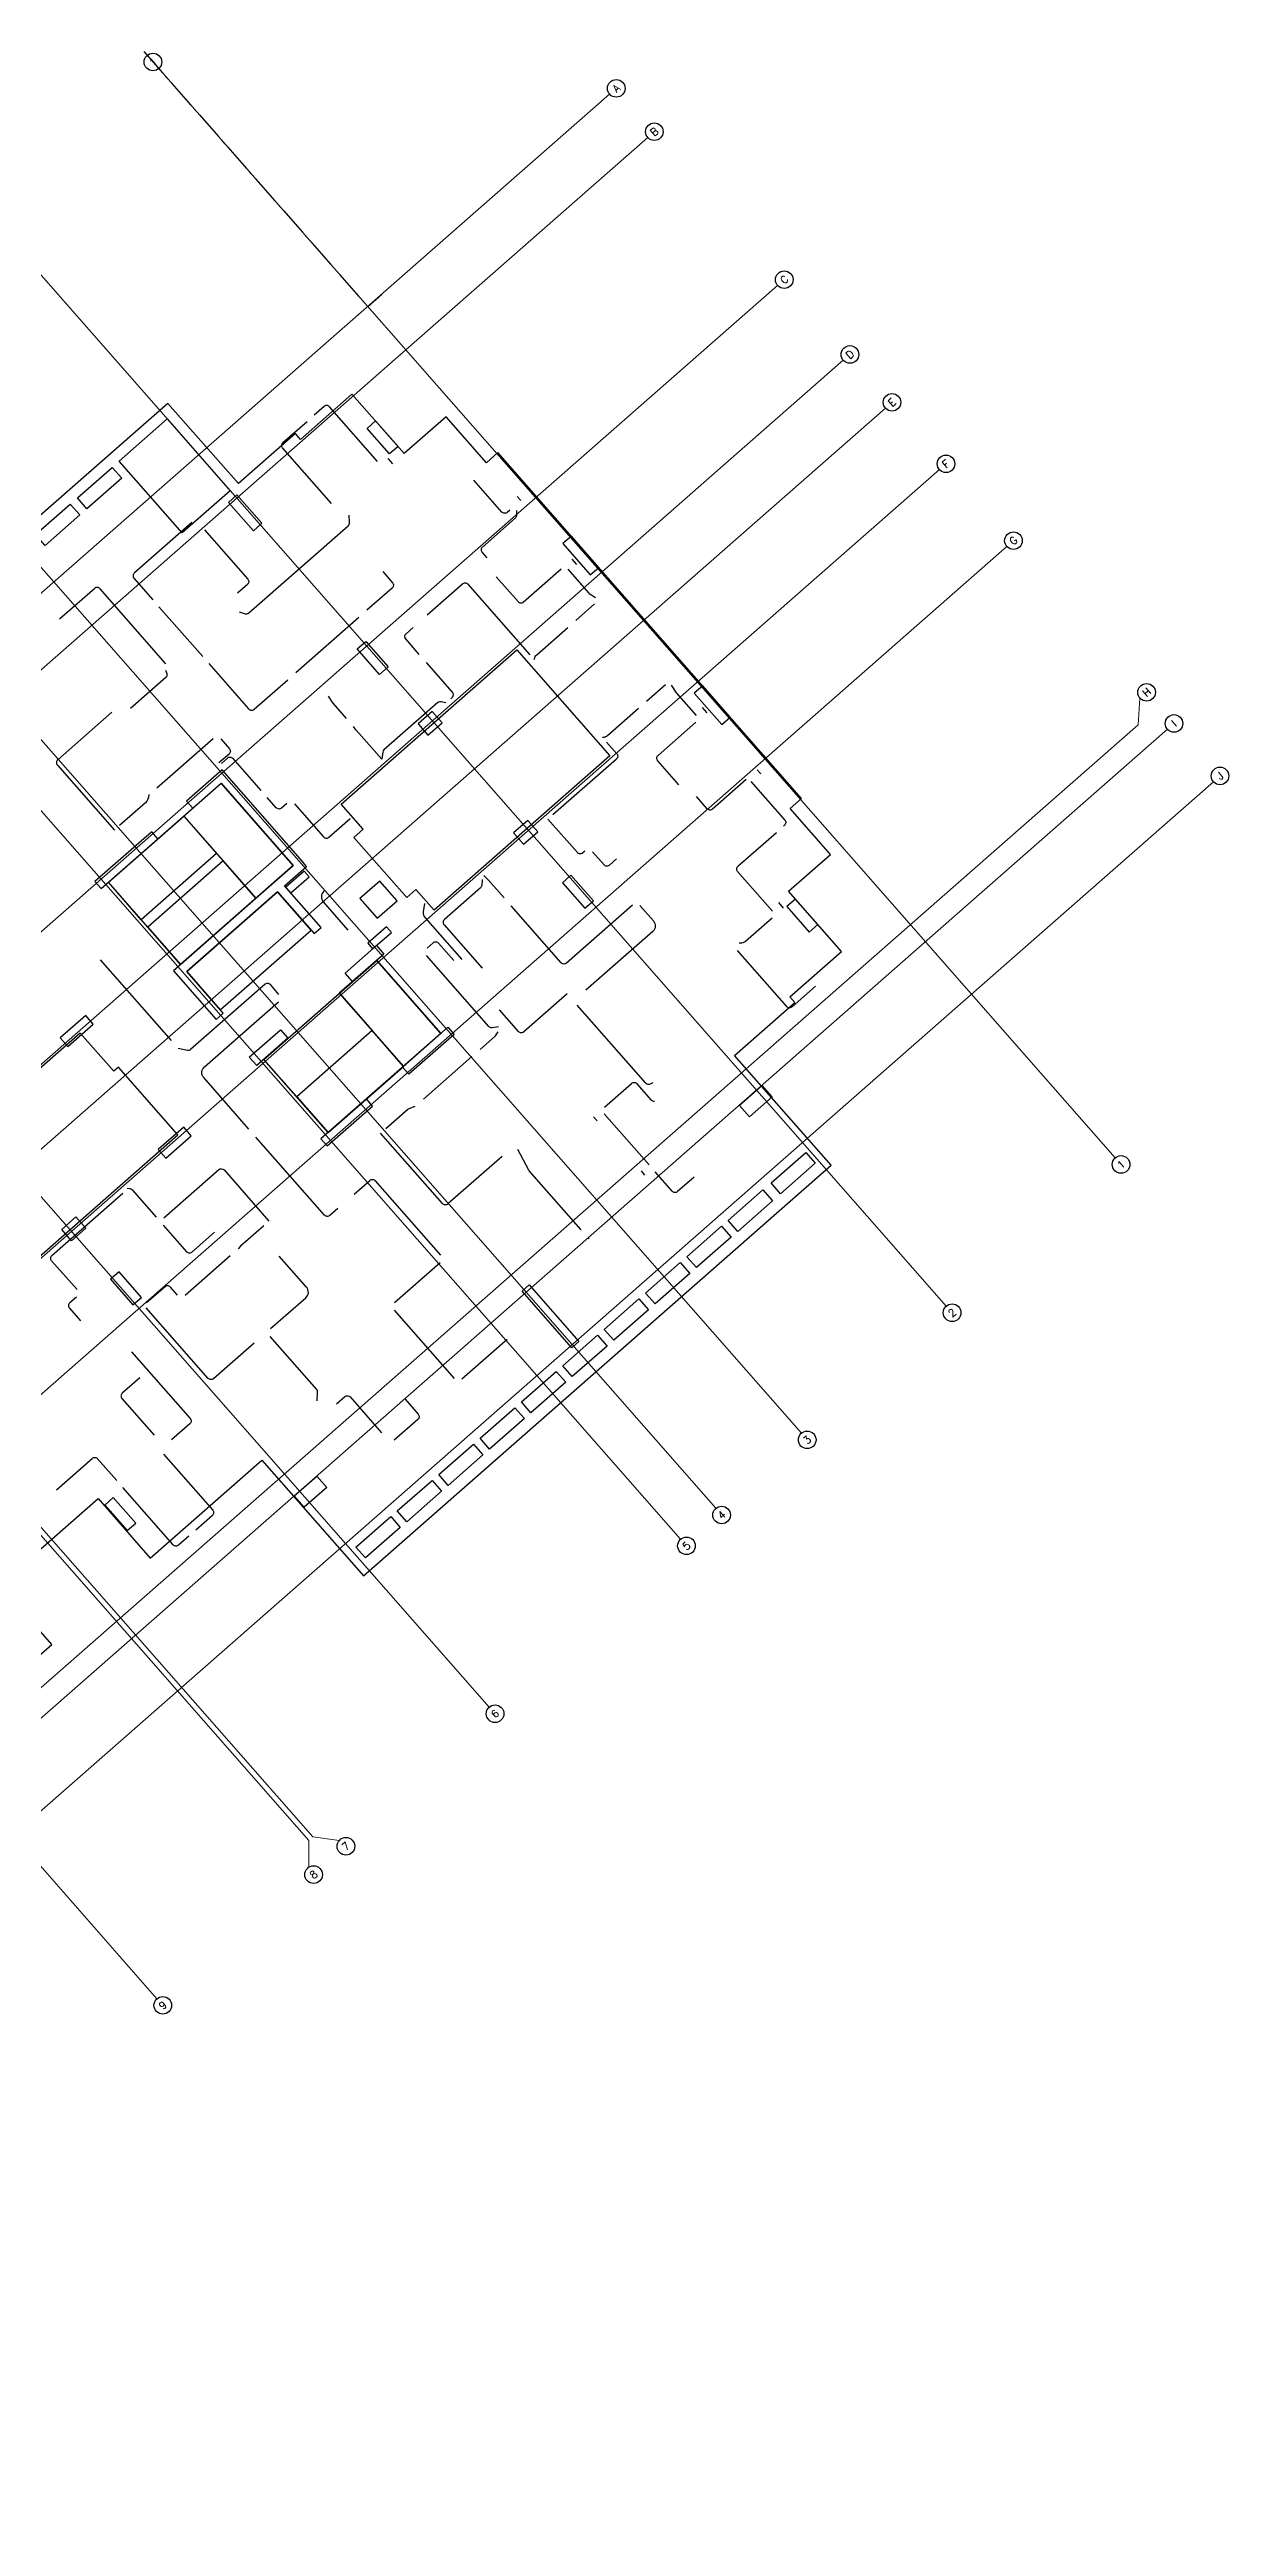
# Model space of a CAD drawing. Header units: metres. Extents: x 375833 to 375946, y 3316005 to 3316108.
# Drawn here: x 375915 to 375946.3, y 3316042.6 to 3316108.3 of the extents above; entities that cross this region are included whole.
import ezdxf
from ezdxf.enums import TextEntityAlignment as Align

# ---------------------------------------------------------------- set-up
doc = ezdxf.new("R2010")
doc.units = ezdxf.units.M
doc.header["$MEASUREMENT"] = 0
doc.linetypes.add('1802-BE-AE-140$0$XREF-E-GRID$0$CENTER2', pattern=[1.125, 0.75, -0.125, 0.125, -0.125])
for name, color, linetype in [('1802-BE-AE-140$0$XREF-E-GRID$0$A-GRID-OUT', 9, '1802-BE-AE-140$0$XREF-E-GRID$0$CENTER2'), ('Axes', 1, 'Continuous'), ('Column', 4, 'Continuous'), ('ElecConduit', 20, 'Continuous'), ('Opening', 2, 'Continuous'), ('S-GRID-CIRC', 3, 'Continuous'), ('S-GRID-CIRC-TEXT', 3, 'Continuous'), ('ShearWall', 14, 'Continuous'), ('Slab', 3, 'Continuous'), ('Stair', 5, 'Continuous')]:
    doc.layers.add(name, color=color, linetype=linetype)
doc.styles.add('S-ROMANS', font='romans.shx', dxfattribs={"width": 0.75})

# ---------------------------------------------------------------- blocks, each defined once
blk = doc.blocks.new('S-GRID-CIRC')
at = {"layer": 'S-GRID-CIRC'}
blk.add_circle((0, 0), 0.35, dxfattribs=at)
at = {"layer": 'S-GRID-CIRC-TEXT', "color": 3, "style": 'S-ROMANS', "flags": 8}
blk.add_attdef('GRID-CIRC', text='', height=0.3, dxfattribs=at).set_placement((0, 0), align=Align.MIDDLE)

msp = doc.modelspace()

# ---------------------------------------------------------------- linework, layer by layer
at = {"linetype": 'Continuous'}
msp.add_line((375923.383, 3316101.473), (375923.754, 3316101.799), dxfattribs=at)
at = {"layer": '1802-BE-AE-140$0$XREF-E-GRID$0$A-GRID-OUT'}
msp.add_line((375917.449, 3316108.233), (375923.383, 3316101.473), dxfattribs=at)
at = {"layer": 'Axes', "lineweight": 0, "ltscale": 0.05}
for p, q in [((375917.845, 3316107.782), (375943.2, 3316078.898)), ((375834.566, 3316023.508), (375929.797, 3316107.103)), ((375835.575, 3316022.358), (375930.806, 3316105.954)), ((375913.366, 3316103.85), (375938.721, 3316074.966)), ((375839.019, 3316018.435), (375934.25, 3316102.031)), ((375909.525, 3316100.479), (375934.88, 3316071.595)), ((375840.761, 3316016.451), (375935.991, 3316100.047)), ((375841.876, 3316015.181), (375937.106, 3316098.777)), ((375907.256, 3316098.487), (375932.611, 3316069.603)), ((375906.324, 3316097.669), (375931.679, 3316068.784)), ((375843.307, 3316013.55), (375938.538, 3316097.146)), ((375845.095, 3316011.514), (375940.325, 3316095.109)), ((375901.251, 3316093.216), (375926.606, 3316064.331)), ((375849.35, 3316006.667), (375944.58, 3316090.262)), ((375945.801, 3316088.871), (375850.571, 3316005.276)), ((375892.443, 3316085.484), (375917.798, 3316056.6))]:
    msp.add_line(p, q, dxfattribs=at)
for points in [[(375848.624, 3316007.493), (375849.33, 3316007.447), (375943.809, 3316090.383), (375943.855, 3316091.088)], [(375897.229, 3316089.66), (375897.23, 3316089.02), (375921.925, 3316060.888), (375922.63, 3316060.795)], [(375896.49, 3316089.011), (375897.124, 3316088.928), (375921.82, 3316060.795), (375921.82, 3316060.084)]]:
    msp.add_lwpolyline(points, dxfattribs=at)
at = {"layer": 'Column'}
for points in [[(375923.368, 3316098.239, 0), (375923.593, 3316098.437, 0), (375924.187, 3316097.76, 0), (375923.961, 3316097.563, 0), (375923.368, 3316098.239, 0)], [(375919.919, 3316096.476, 0), (375919.693, 3316096.278, 0), (375920.353, 3316095.526, 0), (375920.579, 3316095.724, 0), (375919.919, 3316096.476, 0)], [(375928.783, 3316095.382, 0), (375928.558, 3316095.184, 0), (375929.283, 3316094.357, 0), (375929.509, 3316094.555, 0), (375928.783, 3316095.382, 0)], [(375923.104, 3316092.392, 0), (375923.33, 3316092.59, 0), (375923.923, 3316091.914, 0), (375923.698, 3316091.716, 0), (375923.104, 3316092.392, 0)], [(375932.266, 3316091.414, 0), (375932.041, 3316091.216, 0), (375932.767, 3316090.389, 0), (375932.992, 3316090.587, 0), (375932.266, 3316091.414, 0)], [(375925.094, 3316090.732, 0), (375924.718, 3316090.402, 0), (375924.982, 3316090.102, 0), (375925.357, 3316090.432, 0), (375925.094, 3316090.732, 0)], [(375927.515, 3316087.216, 0), (375927.891, 3316087.546, 0), (375927.627, 3316087.846, 0), (375927.251, 3316087.517, 0), (375927.515, 3316087.216, 0)], [(375929.14, 3316085.516, 0), (375929.366, 3316085.714, 0), (375928.772, 3316086.39, 0), (375928.547, 3316086.192, 0), (375929.14, 3316085.516, 0)], [(375929.14, 3316085.516, 0), (375929.366, 3316085.714, 0), (375928.772, 3316086.39, 0), (375928.547, 3316086.192, 0), (375929.14, 3316085.516, 0)], [(375934.722, 3316085.759, 0), (375934.497, 3316085.561, 0), (375935.09, 3316084.884, 0), (375935.316, 3316085.082, 0), (375934.722, 3316085.759, 0)], [(375923.614, 3316084.524, 0), (375923.812, 3316084.298, 0), (375922.985, 3316083.572, 0), (375922.787, 3316083.798, 0), (375923.614, 3316084.524, 0)], [(375916.108, 3316082.446, 0), (375915.91, 3316082.671, 0), (375915.234, 3316082.078, 0), (375915.432, 3316081.852, 0), (375916.108, 3316082.446, 0)], [(375921.27, 3316082.067, 0), (375920.444, 3316081.342, 0), (375920.246, 3316081.567, 0), (375921.073, 3316082.293, 0), (375921.27, 3316082.067, 0)], [(375933.838, 3316080.816, 0), (375934.102, 3316080.516, 0), (375933.5, 3316079.988, 0), (375933.236, 3316080.289, 0), (375933.838, 3316080.816, 0)], [(375918.707, 3316079.485, 0), (375918.51, 3316079.71, 0), (375917.833, 3316079.117, 0), (375918.031, 3316078.891, 0), (375918.707, 3316079.485, 0)], [(375915.911, 3316077.03, 0), (375915.536, 3316076.7, 0), (375915.272, 3316077.001, 0), (375915.647, 3316077.331, 0), (375915.911, 3316077.03, 0)], [(375917.161, 3316075, 0), (375917.386, 3316075.198, 0), (375916.793, 3316075.875, 0), (375916.567, 3316075.677, 0), (375917.161, 3316075, 0)], [(375922.039, 3316070.459, 0), (375922.303, 3316070.159, 0), (375921.701, 3316069.631, 0), (375921.437, 3316069.931, 0), (375922.039, 3316070.459, 0)], [(375916.64, 3316069.886, 0), (375916.415, 3316069.688, 0), (375917.009, 3316069.012, 0), (375917.234, 3316069.21, 0), (375916.64, 3316069.886, 0)]]:
    msp.add_polyline3d(points, dxfattribs=at)
at = {"layer": 'ElecConduit'}
for points in [[(375923.647, 3316097.361), (375922.371, 3316098.814, 0.414214), (375922.23, 3316098.824), (375921.961, 3316098.587)], [(375922.421, 3316096.25), (375921.128, 3316097.723, -0.414214), (375921.137, 3316097.864), (375921.775, 3316098.424)], [(375927.15, 3316096.071), (375927.084, 3316096.013, -0.414214), (375926.943, 3316096.023), (375926.201, 3316096.868)], [(375918.724, 3316095.746), (375917.198, 3316094.406, 0.414214), (375917.188, 3316094.265), (375917.688, 3316093.695)], [(375919.061, 3316095.55), (375920.206, 3316094.245, -0.414214), (375920.197, 3316094.104), (375919.931, 3316093.871)], [(375919.975, 3316093.378), (375920.133, 3316093.326, 0.265554), (375920.23, 3316093.346), (375922.867, 3316095.66, 0.231112), (375922.901, 3316095.741), (375922.889, 3316095.936)], [(375927.324, 3316096.06), (375927.33, 3316095.936, -0.22742), (375927.296, 3316095.857), (375926.426, 3316095.093, 0.414214), (375926.417, 3316094.952), (375926.541, 3316094.811)], [(375923.783, 3316094.443), (375924.042, 3316094.148, -0.414214), (375924.032, 3316094.007), (375923.363, 3316093.419)], [(375926.79, 3316094.304), (375927.368, 3316093.646, 0.414214), (375927.509, 3316093.636), (375928.514, 3316094.518)], [(375928.688, 3316094.507), (375929.236, 3316093.883, 0.064786), (375929.255, 3316093.866), (375929.418, 3316093.756)], [(375918.033, 3316092), (375916.288, 3316093.989, 0.414214), (375916.147, 3316093.998), (375915.215, 3316093.18)], [(375927.686, 3316092.235), (375926.044, 3316094.106, 0.414214), (375925.903, 3316094.115), (375924.96, 3316093.287)], [(375924.752, 3316092.246), (375924.392, 3316092.656, -0.414214), (375924.401, 3316092.797), (375924.589, 3316092.963)], [(375927.797, 3316092.109), (375927.801, 3316092.129, -0.162374), (375927.865, 3316092.238), (375928.686, 3316092.959)], [(375918.022, 3316091.826), (375918.056, 3316091.744, -0.319468), (375918.029, 3316091.631), (375917.098, 3316090.813)], [(375919.173, 3316092.003), (375920.228, 3316090.8, 0.414214), (375920.37, 3316090.791), (375921.263, 3316091.576)], [(375925.585, 3316091.072), (375925.622, 3316091.104, 0.414214), (375925.631, 3316091.245), (375924.94, 3316092.033)], [(375922.821, 3316090.551), (375922.469, 3316090.951, -0.029743), (375922.462, 3316090.961), (375922.342, 3316091.136)], [(375925.458, 3316090.961), (375925.332, 3316090.99, 0.242789), (375925.243, 3316090.968), (375923.814, 3316089.714, 0.180364), (375923.781, 3316089.652), (375923.755, 3316089.465)], [(375932.097, 3316090.623), (375931.577, 3316091.216, -0.034416), (375931.569, 3316091.227), (375931.434, 3316091.431)], [(375916.603, 3316090.716), (375915.166, 3316089.455, 0.414214), (375915.157, 3316089.314), (375916.67, 3316087.59)], [(375923.755, 3316089.465), (375923.078, 3316090.237, -0.030567), (375923.07, 3316090.246), (375923.008, 3316090.337)], [(375929.605, 3316090.049), (375929.625, 3316090.051, 0.162374), (375929.742, 3316090.1), (375930.562, 3316090.82)], [(375931.631, 3316088.789), (375931.072, 3316089.427, -0.414214), (375931.081, 3316089.568), (375932.085, 3316090.449)], [(375919.487, 3316090.007), (375919.718, 3316089.744, -0.414214), (375919.709, 3316089.603), (375919.442, 3316089.368)], [(375929.716, 3316089.923), (375929.987, 3316089.614, -0.414214), (375929.978, 3316089.472), (375928.295, 3316087.995)], [(375919.504, 3316089.357), (375919.667, 3316089.5, -0.414214), (375919.808, 3316089.491), (375920.555, 3316088.64)], [(375917.578, 3316088.529), (375917.58, 3316088.513, -0.179321), (375917.494, 3316088.313), (375916.808, 3316087.711)], [(375921.242, 3316088.297), (375921.099, 3316088.172, -0.414214), (375920.958, 3316088.181), (375920.718, 3316088.455)], [(375933.42, 3316088.929), (375932.526, 3316088.145, -0.414214), (375932.385, 3316088.154), (375932.101, 3316088.476)], [(375933.543, 3316088.877), (375934.44, 3316087.855, -0.414214), (375934.43, 3316087.714), (375934.402, 3316087.689)], [(375921.443, 3316088.284), (375922.213, 3316087.407, 0.414214), (375922.354, 3316087.397), (375922.919, 3316087.893)], [(375929.14, 3316087.033), (375929.083, 3316086.983, -0.414214), (375928.942, 3316086.992), (375928.163, 3316087.879)], [(375929.98, 3316086.822), (375929.792, 3316086.657, -0.414214), (375929.651, 3316086.666), (375929.346, 3316087.013)], [(375934.113, 3316085.439), (375933.189, 3316086.491, -0.414214), (375933.198, 3316086.632), (375934.217, 3316087.526)], [(375927, 3316085.79), (375926.726, 3316086.102), (375926.624, 3316086.218, 0.015372), (375926.62, 3316086.222), (375926.46, 3316086.384)], [(375922.232, 3316085.973), (375922.224, 3316085.966, 0.414214), (375922.206, 3316085.684), (375922.861, 3316084.937)], [(375926.419, 3316086.282), (375926.405, 3316086.123, -0.192487), (375926.371, 3316086.057), (375925.416, 3316085.218, 0.414214), (375925.407, 3316085.077), (375926.418, 3316083.925)], [(375924.891, 3316085.646), (375924.857, 3316085.422, 0.222751), (375924.904, 3316085.259), (375925.879, 3316084.154)], [(375930.4, 3316085.598), (375928.65, 3316084.062, -0.414214), (375928.509, 3316084.071), (375927.188, 3316085.576)], [(375930.6, 3316085.585), (375930.957, 3316085.178, -0.414214), (375930.939, 3316084.895), (375929.17, 3316083.343)], [(375933.231, 3316084.595), (375933.269, 3316084.596, 0.175878), (375933.396, 3316084.646), (375934.101, 3316085.265)], [(375924.957, 3316084.459), (375925.12, 3316084.602, -0.414214), (375925.261, 3316084.593), (375925.666, 3316084.131)], [(375935.255, 3316083.448), (375934.631, 3316082.9, -0.414214), (375934.49, 3316082.91), (375933.186, 3316084.396)], [(375926.851, 3316082.374), (375926.682, 3316082.349, -0.254606), (375926.592, 3316082.382), (375924.944, 3316084.259)], [(375921.032, 3316083.232), (375920.805, 3316083.49, 0.414214), (375920.664, 3316083.5), (375918.691, 3316081.768, -0.238117), (375918.604, 3316081.745), (375918.359, 3316081.798)], [(375928.673, 3316083.244), (375927.525, 3316082.236, -0.414214), (375927.384, 3316082.246), (375926.877, 3316082.823)], [(375920.234, 3316079.662), (375919.037, 3316081.026, -0.414214), (375919.056, 3316081.308), (375921.019, 3316083.032)], [(375930.938, 3316080.889), (375930.873, 3316080.855, -0.343248), (375930.752, 3316080.878), (375928.938, 3316082.945)], [(375929.663, 3316080.241), (375930.38, 3316080.871, -0.414214), (375930.522, 3316080.862), (375930.9, 3316080.431, 0.223357), (375930.978, 3316080.397), (375930.984, 3316080.397)], [(375923.863, 3316079.674), (375924.448, 3316080.187, -0.094579), (375924.48, 3316080.206), (375924.645, 3316080.265)], [(375922.59, 3316077.553), (375922.38, 3316077.369, -0.414214), (375922.239, 3316077.378), (375920.422, 3316079.449)], [(375926.944, 3316078.936), (375925.507, 3316077.675, -0.414215), (375925.366, 3316077.684), (375923.726, 3316079.553)], [(375929.038, 3316076.991), (375927.668, 3316078.552, -0.058732), (375927.654, 3316078.571), (375927.365, 3316079.119)], [(375917.979, 3316077.308), (375919.434, 3316078.585, -0.414212), (375919.575, 3316078.576), (375920.767, 3316077.218)], [(375932.035, 3316078.385), (375931.598, 3316078.001, -0.414214), (375931.457, 3316078.011), (375931.006, 3316078.524)], [(375915.678, 3316075.405), (375915.006, 3316076.17, -0.414215), (375915.015, 3316076.311), (375916.897, 3316077.963)], [(375917.011, 3316078.09), (375917.073, 3316078.084, -0.190876), (375917.139, 3316078.05), (375917.779, 3316077.321)], [(375923.029, 3316077.936), (375923.442, 3316078.3, -0.414214), (375923.584, 3316078.291), (375925.314, 3316076.319)], [(375917.966, 3316077.108), (375918.581, 3316076.407, 0.414214), (375918.722, 3316076.398), (375919.319, 3316076.922)], [(375920.81, 3316074.368), (375921.743, 3316075.188, 0.414214), (375921.762, 3316075.47), (375921.041, 3316076.291)], [(375915.665, 3316075.205), (375915.487, 3316075.049, 0.414214), (375915.478, 3316074.907), (375915.77, 3316074.574)], [(375918.342, 3316075.258), (375918.154, 3316075.472, 0.414214), (375918.013, 3316075.481), (375917.523, 3316075.051)], [(375920.372, 3316073.984), (375919.298, 3316073.041, -0.414214), (375919.156, 3316073.05), (375917.515, 3316074.92)], [(375922.048, 3316072.455), (375922.056, 3316072.687, 0.19064), (375922.031, 3316072.757), (375920.797, 3316074.163)], [(375917.125, 3316073.756), (375918.68, 3316071.985, -0.414214), (375918.671, 3316071.844), (375918.187, 3316071.42)], [(375917.341, 3316073.063), (375916.878, 3316072.657, 0.414214), (375916.869, 3316072.516), (375917.722, 3316071.543)], [(375922.561, 3316072.374), (375922.778, 3316072.565, -0.414214), (375922.919, 3316072.556), (375923.753, 3316071.606)], [(375924.374, 3316072.494), (375924.721, 3316072.098, -0.414214), (375924.712, 3316071.957), (375924.089, 3316071.41)], [(375915.133, 3316070.094), (375916.083, 3316070.928, -0.414214), (375916.224, 3316070.919), (375916.734, 3316070.338)], [(375917.973, 3316071.038), (375919.276, 3316069.554, -0.414214), (375919.267, 3316069.413), (375918.824, 3316069.025)], [(375918.639, 3316068.862), (375918.37, 3316068.626, -0.414214), (375918.229, 3316068.635), (375916.897, 3316070.152)]]:
    msp.add_lwpolyline(points, format="xyb", dxfattribs=at)
for points in [[(375921.961, 3316098.587), (375921.963, 3316098.589)], [(375924.053, 3316097.303), (375923.929, 3316097.444)], [(375927.348, 3316096.437), (375927.443, 3316096.328)], [(375928.931, 3316094.634), (375928.807, 3316094.775)], [(375928.899, 3316093.145), (375929.399, 3316093.585)], [(375917.851, 3316093.51), (375919.01, 3316092.189)], [(375921.477, 3316091.763), (375923.15, 3316093.232)], [(375930.776, 3316091.007), (375931.276, 3316091.447)], [(375916.893, 3316090.827), (375916.889, 3316090.832)], [(375932.246, 3316090.838), (375932.37, 3316090.697)], [(375917.792, 3316088.709), (375919.287, 3316090.021)], [(375933.804, 3316089.077), (375933.709, 3316089.186)], [(375934.27, 3316085.664), (375934.394, 3316085.522)], [(375916.296, 3316084.148), (375918.172, 3316082.012)], [(375926.362, 3316081.772), (375926.771, 3316082.131), (375926.843, 3316082.243)], [(375924.859, 3316080.452), (375926.148, 3316081.584)], [(375929.466, 3316079.875), (375929.37, 3316079.984)], [(375930.843, 3316078.709), (375929.652, 3316080.067)], [(375930.629, 3316078.55), (375930.724, 3316078.441)], [(375920.629, 3316077.098), (375920.014, 3316076.558), (375919.95, 3316076.483)], [(375929.235, 3316076.768), (375929.251, 3316076.75)], [(375919.737, 3316076.296), (375918.541, 3316075.246)], [(375924.098, 3316075.063), (375925.301, 3316076.119)], [(375924.085, 3316074.862), (375925.679, 3316073.046)], [(375925.879, 3316073.033), (375927.082, 3316074.09)]]:
    msp.add_lwpolyline(points, dxfattribs=at)
at = {"layer": 'Opening'}
for points in [[(375919.742, 3316096.587, 0), (375918.468, 3316095.469, 0), (375916.798, 3316097.372, 0), (375918.071, 3316098.49, 0), (375919.742, 3316096.587, 0)], [(375916.862, 3316096.919, 0), (375915.941, 3316096.111, 0), (375915.688, 3316096.398, 0), (375916.61, 3316097.207, 0), (375916.862, 3316096.919, 0)], [(375915.753, 3316095.946, 0), (375914.831, 3316095.137, 0), (375914.579, 3316095.424, 0), (375915.5, 3316096.233, 0), (375915.753, 3316095.946, 0)], [(375929.8, 3316089.555, 0), (375925.144, 3316085.468, 0), (375924.663, 3316086.016, 0), (375924.418, 3316085.802, 0), (375923.02, 3316087.395, 0), (375923.264, 3316087.61, 0), (375922.677, 3316088.278, 0), (375927.333, 3316092.365, 0), (375929.8, 3316089.555, 0)], [(375921.412, 3316086.649, 0), (375918.423, 3316084.025, 0), (375916.51, 3316086.205, 0), (375919.499, 3316088.829, 0), (375921.412, 3316086.649, 0)], [(375921.7, 3316086.503, 0), (375921.212, 3316086.074, 0), (375921.344, 3316085.924, 0), (375921.832, 3316086.353, 0), (375921.7, 3316086.503, 0)], [(375920.991, 3316085.947, 0), (375918.586, 3316083.836, 0), (375919.477, 3316082.821, 0), (375921.882, 3316084.932, 0), (375920.991, 3316085.947, 0)], [(375923.703, 3316086.238, 0), (375923.177, 3316085.776, 0), (375923.638, 3316085.25, 0), (375924.165, 3316085.712, 0), (375923.703, 3316086.238, 0)], [(375923.879, 3316085.022, 0), (375923.383, 3316084.587, 0), (375923.515, 3316084.436, 0), (375924.011, 3316084.872, 0), (375923.879, 3316085.022, 0)], [(375925.324, 3316082.193, 0), (375922.335, 3316079.569, 0), (375920.633, 3316081.508, 0), (375923.622, 3316084.132, 0), (375925.324, 3316082.193, 0)], [(375918.355, 3316079.508, 0), (375916.778, 3316081.304, 0), (375916.65, 3316081.192, 0), (375915.76, 3316082.206, 0), (375910.957, 3316077.99, 0), (375913.424, 3316075.18, 0), (375918.355, 3316079.508, 0)], [(375935.249, 3316078.753, 0), (375934.327, 3316077.944, 0), (375934.075, 3316078.231, 0), (375934.996, 3316079.04, 0), (375935.249, 3316078.753, 0)], [(375934.115, 3316077.757, 0), (375933.193, 3316076.948, 0), (375932.941, 3316077.236, 0), (375933.862, 3316078.045, 0), (375934.115, 3316077.757, 0)], [(375933.018, 3316076.795, 0), (375932.097, 3316075.986, 0), (375931.844, 3316076.273, 0), (375932.766, 3316077.082, 0), (375933.018, 3316076.795, 0)], [(375931.922, 3316075.832, 0), (375931, 3316075.023, 0), (375930.748, 3316075.311, 0), (375931.669, 3316076.12, 0), (375931.922, 3316075.832, 0)], [(375930.825, 3316074.87, 0), (375929.904, 3316074.061, 0), (375929.651, 3316074.348, 0), (375930.573, 3316075.157, 0), (375930.825, 3316074.87, 0)], [(375929.729, 3316073.907, 0), (375928.807, 3316073.098, 0), (375928.555, 3316073.386, 0), (375929.476, 3316074.195, 0), (375929.729, 3316073.907, 0)], [(375928.632, 3316072.945, 0), (375927.711, 3316072.136, 0), (375927.459, 3316072.423, 0), (375928.38, 3316073.232, 0), (375928.632, 3316072.945, 0)], [(375927.536, 3316071.982, 0), (375926.614, 3316071.173, 0), (375926.362, 3316071.461, 0), (375927.283, 3316072.27, 0), (375927.536, 3316071.982, 0)], [(375926.439, 3316071.02, 0), (375925.518, 3316070.211, 0), (375925.266, 3316070.498, 0), (375926.187, 3316071.307, 0), (375926.439, 3316071.02, 0)], [(375925.343, 3316070.057, 0), (375924.421, 3316069.248, 0), (375924.169, 3316069.536, 0), (375925.09, 3316070.345, 0), (375925.343, 3316070.057, 0)], [(375924.246, 3316069.095, 0), (375923.325, 3316068.286, 0), (375923.073, 3316068.573, 0), (375923.994, 3316069.382, 0), (375924.246, 3316069.095, 0)]]:
    msp.add_polyline3d(points, dxfattribs=at)
at = {"layer": 'ShearWall'}
for points in [[(375918.748, 3316088.169, 0), (375919.499, 3316088.829, 0), (375921.412, 3316086.649, 0), (375918.233, 3316083.859, 0), (375919.368, 3316082.566, 0), (375919.556, 3316082.731, 0), (375918.586, 3316083.836, 0), (375920.991, 3316085.947, 0), (375921.961, 3316084.842, 0), (375922.149, 3316085.007, 0), (375921.179, 3316086.112, 0), (375921.765, 3316086.626, 0), (375921.6, 3316086.814, 0), (375919.522, 3316089.182, 0), (375918.583, 3316088.357, 0), (375918.748, 3316088.169, 0)], [(375916.32, 3316086.038, 0), (375917.823, 3316087.358, 0), (375917.658, 3316087.546, 0), (375916.155, 3316086.226, 0), (375916.32, 3316086.038, 0)], [(375924.475, 3316081.114, 0), (375924.31, 3316081.302, 0), (375925.512, 3316082.358, 0), (375925.677, 3316082.17, 0), (375924.475, 3316081.114, 0)], [(375922.145, 3316079.402, 0), (375922.31, 3316079.214, 0), (375923.513, 3316080.27, 0), (375923.348, 3316080.458, 0), (375922.145, 3316079.402, 0)], [(375927.474, 3316075.364, 0), (375927.661, 3316075.529, 0), (375928.981, 3316074.026, 0), (375928.793, 3316073.861, 0), (375927.474, 3316075.364, 0)]]:
    msp.add_polyline3d(points, dxfattribs=at)
at = {"layer": 'Slab'}
for points in [[(375935.943, 3316084.368, 0), (375934.537, 3316085.969, 0), (375935.65, 3316086.945, 0), (375934.581, 3316088.163, 0), (375934.885, 3316088.43, 0), (375926.837, 3316097.599, 0), (375926.533, 3316097.331, 0), (375925.464, 3316098.549, 0), (375924.352, 3316097.573, 0), (375922.966, 3316099.151, 0), (375921.599, 3316097.95, 0), (375921.467, 3316098.101, 0), (375919.956, 3316096.775, 0), (375918.087, 3316098.903, 0), (375906.029, 3316088.318, 0)], [(375912.221, 3316063.545, 0), (375915.013, 3316065.996, 0), (375913.627, 3316067.574, 0), (375916.235, 3316069.863, 0), (375917.62, 3316068.285, 0), (375920.578, 3316070.881, 0), (375923.269, 3316067.814, 0), (375935.67, 3316078.699, 0), (375933.11, 3316081.615, 0), (375934.707, 3316083.017, 0), (375934.575, 3316083.168, 0), (375935.943, 3316084.368, 0)]]:
    msp.add_polyline3d(points, dxfattribs=at)
at = {"layer": 'Stair', "linetype": 'Continuous', "elevation": -1.5, "flags": 128}
for points in [[(375920.422, 3316085.78), (375921.412, 3316086.649), (375919.499, 3316088.829), (375918.508, 3316087.959)], [(375924.334, 3316081.323), (375925.324, 3316082.193), (375923.622, 3316084.132), (375922.631, 3316083.263)]]:
    msp.add_lwpolyline(points, close=True, dxfattribs=at)
at = {"layer": 'Stair'}
for points in [[(375919.38, 3316086.967, -1.5), (375917.381, 3316085.213, 0), (375916.51, 3316086.205, 0), (375918.509, 3316087.959, -1.5), (375919.38, 3316086.967, -1.5)], [(375919.551, 3316086.772, -1.5), (375917.552, 3316085.017, -3), (375918.423, 3316084.026, -3), (375920.422, 3316085.78, -1.5), (375919.551, 3316086.772, -1.5)], [(375923.503, 3316082.27, -1.5), (375921.504, 3316080.516, 0), (375920.633, 3316081.508, 0), (375922.632, 3316083.262, -1.5), (375923.503, 3316082.27, -1.5)], [(375923.503, 3316082.27, -1.5), (375921.504, 3316080.516, -3), (375922.335, 3316079.569, -3), (375924.334, 3316081.323, -1.5), (375923.503, 3316082.27, -1.5)]]:
    msp.add_polyline3d(points, dxfattribs=at)

# ---------------------------------------------------------------- block references
at = {"layer": 'S-GRID-CIRC', "ltscale": 20}
ref = msp.add_blockref('S-GRID-CIRC', (375917.691, 3316107.957), dxfattribs=dict(at, xscale=0.667, yscale=0.667, zscale=0.667, rotation=221.2773505742023))
ref.add_attrib('GRID-CIRC', '1', dxfattribs={"layer": 'S-GRID-CIRC-TEXT', "color": 3, "height": 0.2, "rotation": 41.27735, "style": 'S-ROMANS'}).set_placement((375917.691, 3316107.957), align=Align.MIDDLE)
at = {"layer": 'S-GRID-CIRC'}
ref = msp.add_blockref('S-GRID-CIRC', (375929.972, 3316107.257), dxfattribs=dict(at, xscale=0.667, yscale=0.667, zscale=0.667, rotation=221.2773505742023))
ref.add_attrib('GRID-CIRC', 'A', dxfattribs={"layer": 'S-GRID-CIRC-TEXT', "color": 3, "height": 0.2, "rotation": 41.27735, "style": 'S-ROMANS'}).set_placement((375929.972, 3316107.257), align=Align.MIDDLE)
ref = msp.add_blockref('S-GRID-CIRC', (375930.981, 3316106.108), dxfattribs=dict(at, xscale=0.667, yscale=0.667, zscale=0.667, rotation=221.2773505742023))
ref.add_attrib('GRID-CIRC', 'B', dxfattribs={"layer": 'S-GRID-CIRC-TEXT', "color": 3, "height": 0.2, "rotation": 41.27735, "style": 'S-ROMANS'}).set_placement((375930.981, 3316106.108), align=Align.MIDDLE)
ref = msp.add_blockref('S-GRID-CIRC', (375934.425, 3316102.185), dxfattribs=dict(at, xscale=0.667, yscale=0.667, zscale=0.667, rotation=221.2773505742023))
ref.add_attrib('GRID-CIRC', 'C', dxfattribs={"layer": 'S-GRID-CIRC-TEXT', "color": 3, "height": 0.2, "rotation": 41.27735, "style": 'S-ROMANS'}).set_placement((375934.425, 3316102.185), align=Align.MIDDLE)
ref = msp.add_blockref('S-GRID-CIRC', (375936.167, 3316100.201), dxfattribs=dict(at, xscale=0.667, yscale=0.667, zscale=0.667, rotation=221.2773505742023))
ref.add_attrib('GRID-CIRC', 'D', dxfattribs={"layer": 'S-GRID-CIRC-TEXT', "color": 3, "height": 0.2, "rotation": 41.27735, "style": 'S-ROMANS'}).set_placement((375936.167, 3316100.201), align=Align.MIDDLE)
ref = msp.add_blockref('S-GRID-CIRC', (375937.281, 3316098.931), dxfattribs=dict(at, xscale=0.667, yscale=0.667, zscale=0.667, rotation=221.2773505742023))
ref.add_attrib('GRID-CIRC', 'E', dxfattribs={"layer": 'S-GRID-CIRC-TEXT', "color": 3, "height": 0.2, "rotation": 41.27735, "style": 'S-ROMANS'}).set_placement((375937.281, 3316098.931), align=Align.MIDDLE)
ref = msp.add_blockref('S-GRID-CIRC', (375938.713, 3316097.3), dxfattribs=dict(at, xscale=0.667, yscale=0.667, zscale=0.667, rotation=221.2773505742023))
ref.add_attrib('GRID-CIRC', 'F', dxfattribs={"layer": 'S-GRID-CIRC-TEXT', "color": 3, "height": 0.2, "rotation": 41.27735, "style": 'S-ROMANS'}).set_placement((375938.713, 3316097.3), align=Align.MIDDLE)
ref = msp.add_blockref('S-GRID-CIRC', (375940.501, 3316095.263), dxfattribs=dict(at, xscale=0.667, yscale=0.667, zscale=0.667, rotation=221.2773505742023))
ref.add_attrib('GRID-CIRC', 'G', dxfattribs={"layer": 'S-GRID-CIRC-TEXT', "color": 3, "height": 0.2, "rotation": 41.27735, "style": 'S-ROMANS'}).set_placement((375940.501, 3316095.263), align=Align.MIDDLE)
ref = msp.add_blockref('S-GRID-CIRC', (375944.03, 3316091.242), dxfattribs=dict(at, xscale=0.667, yscale=0.667, zscale=0.667, rotation=221.2773505742023))
ref.add_attrib('GRID-CIRC', 'H', dxfattribs={"layer": 'S-GRID-CIRC-TEXT', "color": 3, "height": 0.2, "rotation": 41.27735, "style": 'S-ROMANS'}).set_placement((375944.03, 3316091.242), align=Align.MIDDLE)
ref = msp.add_blockref('S-GRID-CIRC', (375944.756, 3316090.416), dxfattribs=dict(at, xscale=0.667, yscale=0.667, zscale=0.667, rotation=221.2773505742023))
ref.add_attrib('GRID-CIRC', 'I', dxfattribs={"layer": 'S-GRID-CIRC-TEXT', "color": 3, "height": 0.2, "rotation": 41.27735, "style": 'S-ROMANS'}).set_placement((375944.756, 3316090.416), align=Align.MIDDLE)
ref = msp.add_blockref('S-GRID-CIRC', (375945.976, 3316089.025), dxfattribs=dict(at, xscale=0.667, yscale=0.667, zscale=0.667, rotation=221.2773505742023))
ref.add_attrib('GRID-CIRC', 'J', dxfattribs={"layer": 'S-GRID-CIRC-TEXT', "color": 3, "height": 0.2, "rotation": 41.27735, "style": 'S-ROMANS'}).set_placement((375945.976, 3316089.025), align=Align.MIDDLE)
at = {"layer": 'S-GRID-CIRC', "ltscale": 20}
ref = msp.add_blockref('S-GRID-CIRC', (375943.354, 3316078.722), dxfattribs=dict(at, xscale=0.667, yscale=0.667, zscale=0.667, rotation=221.2773505742023))
ref.add_attrib('GRID-CIRC', '1', dxfattribs={"layer": 'S-GRID-CIRC-TEXT', "color": 3, "height": 0.2, "rotation": 41.27735, "style": 'S-ROMANS'}).set_placement((375943.354, 3316078.722), align=Align.MIDDLE)
ref = msp.add_blockref('S-GRID-CIRC', (375938.875, 3316074.79), dxfattribs=dict(at, xscale=0.667, yscale=0.667, zscale=0.667, rotation=221.2773505742023))
ref.add_attrib('GRID-CIRC', '2', dxfattribs={"layer": 'S-GRID-CIRC-TEXT', "color": 3, "height": 0.2, "rotation": 41.27735, "style": 'S-ROMANS'}).set_placement((375938.875, 3316074.79), align=Align.MIDDLE)
ref = msp.add_blockref('S-GRID-CIRC', (375935.034, 3316071.419), dxfattribs=dict(at, xscale=0.667, yscale=0.667, zscale=0.667, rotation=221.2773505742023))
ref.add_attrib('GRID-CIRC', '3', dxfattribs={"layer": 'S-GRID-CIRC-TEXT', "color": 3, "height": 0.2, "rotation": 41.27735, "style": 'S-ROMANS'}).set_placement((375935.034, 3316071.419), align=Align.MIDDLE)
ref = msp.add_blockref('S-GRID-CIRC', (375932.765, 3316069.427), dxfattribs=dict(at, xscale=0.667, yscale=0.667, zscale=0.667, rotation=221.2773505742023))
ref.add_attrib('GRID-CIRC', '4', dxfattribs={"layer": 'S-GRID-CIRC-TEXT', "color": 3, "height": 0.2, "rotation": 41.27735, "style": 'S-ROMANS'}).set_placement((375932.765, 3316069.427), align=Align.MIDDLE)
ref = msp.add_blockref('S-GRID-CIRC', (375931.833, 3316068.609), dxfattribs=dict(at, xscale=0.667, yscale=0.667, zscale=0.667, rotation=221.2773505742023))
ref.add_attrib('GRID-CIRC', '5', dxfattribs={"layer": 'S-GRID-CIRC-TEXT', "color": 3, "height": 0.2, "rotation": 41.27735, "style": 'S-ROMANS'}).set_placement((375931.833, 3316068.609), align=Align.MIDDLE)
ref = msp.add_blockref('S-GRID-CIRC', (375926.76, 3316064.156), dxfattribs=dict(at, xscale=0.667, yscale=0.667, zscale=0.667, rotation=221.2773505742023))
ref.add_attrib('GRID-CIRC', '6', dxfattribs={"layer": 'S-GRID-CIRC-TEXT', "color": 3, "height": 0.2, "rotation": 41.27735, "style": 'S-ROMANS'}).set_placement((375926.76, 3316064.156), align=Align.MIDDLE)
ref = msp.add_blockref('S-GRID-CIRC', (375922.806, 3316060.642), dxfattribs=dict(at, xscale=0.667, yscale=0.667, zscale=0.667, rotation=221.2773505742023))
ref.add_attrib('GRID-CIRC', '7', dxfattribs={"layer": 'S-GRID-CIRC-TEXT', "color": 3, "height": 0.2, "rotation": 41.27735, "style": 'S-ROMANS'}).set_placement((375922.806, 3316060.642), align=Align.MIDDLE)
ref = msp.add_blockref('S-GRID-CIRC', (375921.949, 3316059.89), dxfattribs=dict(at, xscale=0.667, yscale=0.667, zscale=0.667, rotation=221.2773505742023))
ref.add_attrib('GRID-CIRC', '8', dxfattribs={"layer": 'S-GRID-CIRC-TEXT', "color": 3, "height": 0.2, "rotation": 41.27735, "style": 'S-ROMANS'}).set_placement((375921.949, 3316059.89), align=Align.MIDDLE)
ref = msp.add_blockref('S-GRID-CIRC', (375917.952, 3316056.424), dxfattribs=dict(at, xscale=0.667, yscale=0.667, zscale=0.667, rotation=221.2773505742023))
ref.add_attrib('GRID-CIRC', '9', dxfattribs={"layer": 'S-GRID-CIRC-TEXT', "color": 3, "height": 0.2, "rotation": 41.27735, "style": 'S-ROMANS'}).set_placement((375917.952, 3316056.424), align=Align.MIDDLE)

doc.saveas('drawing.dxf')
